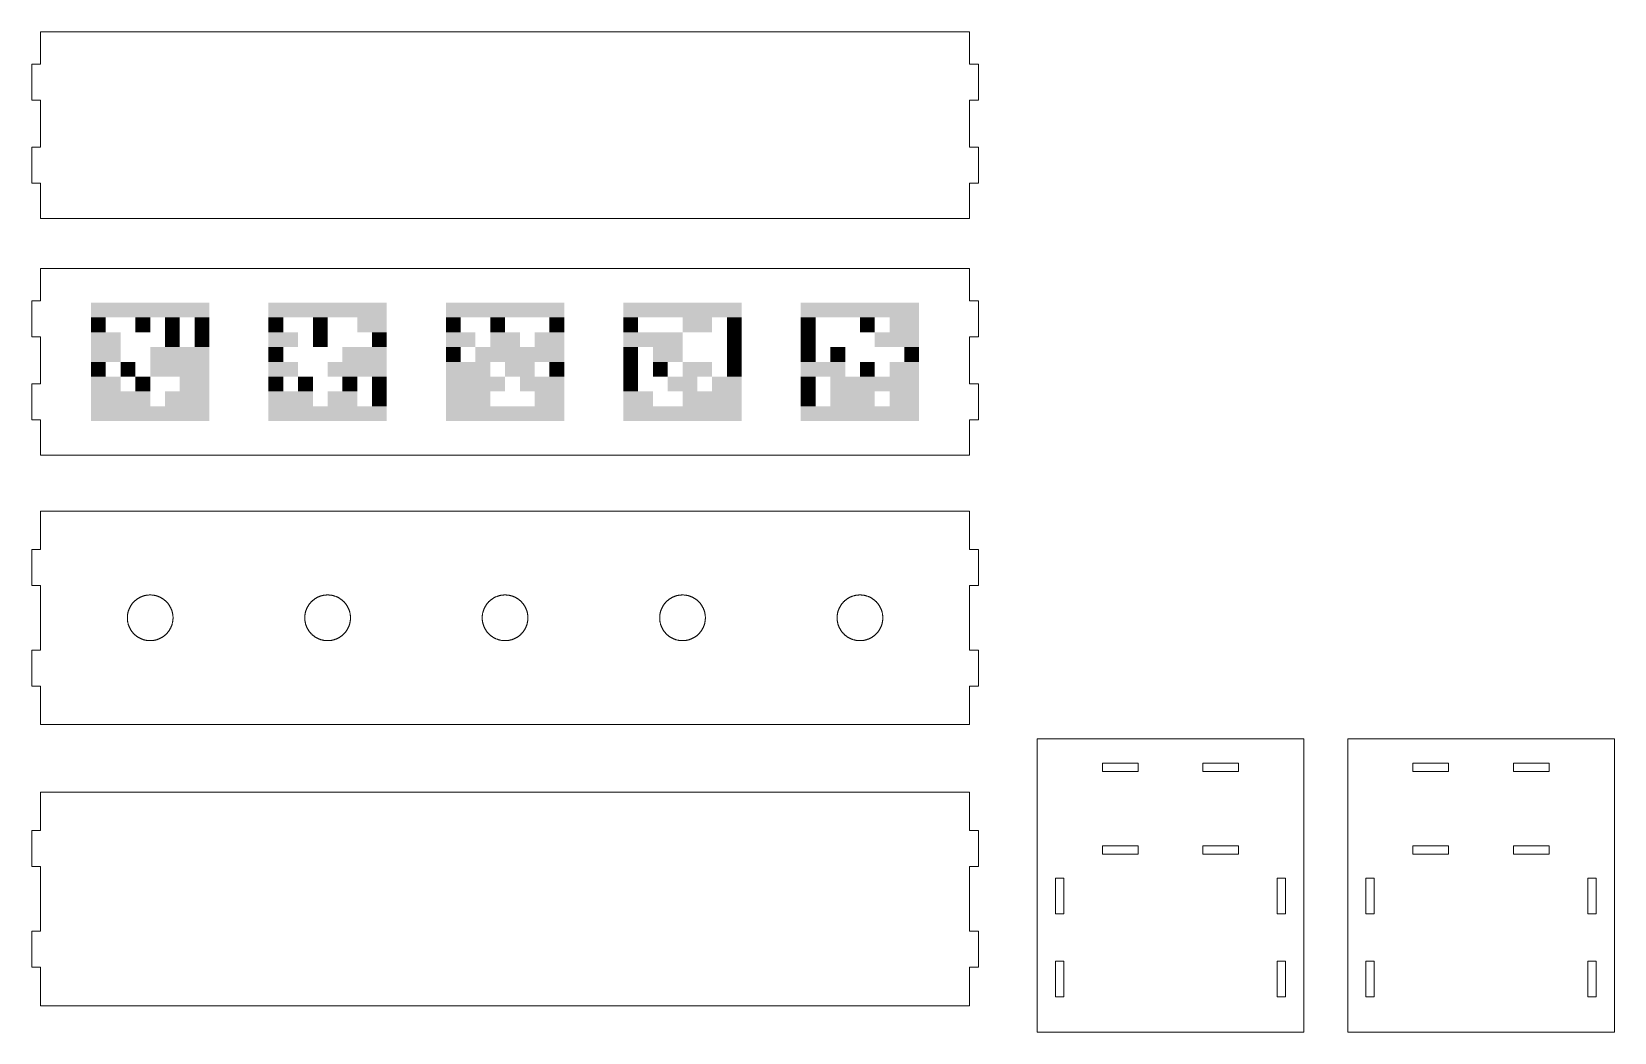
# Model space of a CAD drawing. Header units: millimetres. Extents: x 10 to 545, y 10 to 348.
import ezdxf

# ---------------------------------------------------------------- set-up
doc = ezdxf.new("R2010")
doc.units = ezdxf.units.MM
doc.layers.add('CUT_INNER', color=1, linetype='Continuous', lineweight=0)
doc.layers.add('CUT_OUTER', color=1, linetype='Continuous', lineweight=0)
doc.layers.add('RASTER', color=7, linetype='Continuous', lineweight=0, true_color=0x000000)

msp = doc.modelspace()

# ---------------------------------------------------------------- hatches: boundary and pattern name
at = {"layer": 'RASTER', "true_color": 0x000000, "transparency": 33554687}
for points in [[(70, 251.5), (70, 256.5), (30, 256.5), (30, 251.5)], [(130, 251.5), (130, 256.5), (90, 256.5), (90, 251.5)], [(190, 251.5), (190, 256.5), (150, 256.5), (150, 251.5)], [(250, 251.5), (250, 256.5), (210, 256.5), (210, 251.5)], [(310, 251.5), (310, 256.5), (270, 256.5), (270, 251.5)], [(35, 246.5), (35, 251.5), (30, 251.5), (30, 246.5)], [(40, 241.5), (40, 246.5), (30, 246.5), (30, 241.5)], [(50, 246.5), (50, 251.5), (45, 251.5), (45, 246.5)], [(60, 246.5), (60, 251.5), (55, 251.5), (55, 246.5)], [(60, 241.5), (60, 246.5), (55, 246.5), (55, 241.5)], [(70, 246.5), (70, 251.5), (65, 251.5), (65, 246.5)], [(70, 241.5), (70, 246.5), (65, 246.5), (65, 241.5)], [(95, 246.5), (95, 251.5), (90, 251.5), (90, 246.5)], [(100, 241.5), (100, 246.5), (90, 246.5), (90, 241.5)], [(110, 246.5), (110, 251.5), (105, 251.5), (105, 246.5)], [(110, 241.5), (110, 246.5), (105, 246.5), (105, 241.5)], [(130, 246.5), (130, 251.5), (120, 251.5), (120, 246.5)], [(130, 241.5), (130, 246.5), (125, 246.5), (125, 241.5)], [(155, 246.5), (155, 251.5), (150, 251.5), (150, 246.5)], [(160, 241.5), (160, 246.5), (150, 246.5), (150, 241.5)], [(170, 246.5), (170, 251.5), (165, 251.5), (165, 246.5)], [(175, 241.5), (175, 246.5), (165, 246.5), (165, 241.5)], [(190, 241.5), (190, 246.5), (180, 246.5), (180, 241.5)], [(190, 246.5), (190, 251.5), (185, 251.5), (185, 246.5)], [(215, 246.5), (215, 251.5), (210, 251.5), (210, 246.5)], [(230, 241.5), (230, 246.5), (210, 246.5), (210, 241.5)], [(240, 246.5), (240, 251.5), (230, 251.5), (230, 246.5)], [(250, 246.5), (250, 251.5), (245, 251.5), (245, 246.5)], [(250, 241.5), (250, 246.5), (245, 246.5), (245, 241.5)], [(275, 246.5), (275, 251.5), (270, 251.5), (270, 246.5)], [(275, 241.5), (275, 246.5), (270, 246.5), (270, 241.5)], [(295, 246.5), (295, 251.5), (290, 251.5), (290, 246.5)], [(310, 241.5), (310, 246.5), (295, 246.5), (295, 241.5)], [(310, 246.5), (310, 251.5), (300, 251.5), (300, 246.5)], [(40, 236.5), (40, 241.5), (30, 241.5), (30, 236.5)], [(70, 236.5), (70, 241.5), (50, 241.5), (50, 236.5)], [(95, 236.5), (95, 241.5), (90, 241.5), (90, 236.5)], [(130, 236.5), (130, 241.5), (115, 241.5), (115, 236.5)], [(155, 236.5), (155, 241.5), (150, 241.5), (150, 236.5)], [(190, 236.5), (190, 241.5), (160, 241.5), (160, 236.5)], [(215, 236.5), (215, 241.5), (210, 241.5), (210, 236.5)], [(230, 236.5), (230, 241.5), (220, 241.5), (220, 236.5)], [(250, 236.5), (250, 241.5), (245, 241.5), (245, 236.5)], [(275, 236.5), (275, 241.5), (270, 241.5), (270, 236.5)], [(285, 236.5), (285, 241.5), (280, 241.5), (280, 236.5)], [(310, 236.5), (310, 241.5), (305, 241.5), (305, 236.5)], [(35, 231.5), (35, 236.5), (30, 236.5), (30, 231.5)], [(45, 231.5), (45, 236.5), (40, 236.5), (40, 231.5)], [(70, 231.5), (70, 236.5), (50, 236.5), (50, 231.5)], [(100, 231.5), (100, 236.5), (90, 236.5), (90, 231.5)], [(130, 231.5), (130, 236.5), (110, 236.5), (110, 231.5)], [(165, 231.5), (165, 236.5), (150, 236.5), (150, 231.5)], [(180, 231.5), (180, 236.5), (170, 236.5), (170, 231.5)], [(190, 231.5), (190, 236.5), (185, 236.5), (185, 231.5)], [(215, 231.5), (215, 236.5), (210, 236.5), (210, 231.5)], [(225, 231.5), (225, 236.5), (220, 236.5), (220, 231.5)], [(240, 231.5), (240, 236.5), (230, 236.5), (230, 231.5)], [(250, 231.5), (250, 236.5), (245, 236.5), (245, 231.5)], [(285, 231.5), (285, 236.5), (270, 236.5), (270, 231.5)], [(295, 231.5), (295, 236.5), (290, 236.5), (290, 231.5)], [(310, 231.5), (310, 236.5), (300, 236.5), (300, 231.5)], [(40, 226.5), (40, 231.5), (30, 231.5), (30, 226.5)], [(50, 226.5), (50, 231.5), (45, 231.5), (45, 226.5)], [(70, 226.5), (70, 231.5), (60, 231.5), (60, 226.5)], [(95, 226.5), (95, 231.5), (90, 231.5), (90, 226.5)], [(105, 226.5), (105, 231.5), (100, 231.5), (100, 226.5)], [(120, 226.5), (120, 231.5), (115, 231.5), (115, 226.5)], [(130, 226.5), (130, 231.5), (125, 231.5), (125, 226.5)], [(170, 226.5), (170, 231.5), (150, 231.5), (150, 226.5)], [(190, 226.5), (190, 231.5), (175, 231.5), (175, 226.5)], [(215, 226.5), (215, 231.5), (210, 231.5), (210, 226.5)], [(235, 226.5), (235, 231.5), (225, 231.5), (225, 226.5)], [(250, 226.5), (250, 231.5), (240, 231.5), (240, 226.5)], [(275, 226.5), (275, 231.5), (270, 231.5), (270, 226.5)], [(310, 226.5), (310, 231.5), (280, 231.5), (280, 226.5)], [(50, 221.5), (50, 226.5), (30, 226.5), (30, 221.5)], [(70, 221.5), (70, 226.5), (55, 226.5), (55, 221.5)], [(105, 221.5), (105, 226.5), (90, 226.5), (90, 221.5)], [(120, 221.5), (120, 226.5), (110, 226.5), (110, 221.5)], [(130, 221.5), (130, 226.5), (125, 226.5), (125, 221.5)], [(165, 221.5), (165, 226.5), (150, 226.5), (150, 221.5)], [(190, 221.5), (190, 226.5), (180, 226.5), (180, 221.5)], [(220, 221.5), (220, 226.5), (210, 226.5), (210, 221.5)], [(250, 221.5), (250, 226.5), (230, 226.5), (230, 221.5)], [(275, 221.5), (275, 226.5), (270, 226.5), (270, 221.5)], [(295, 221.5), (295, 226.5), (280, 226.5), (280, 221.5)], [(310, 221.5), (310, 226.5), (300, 226.5), (300, 221.5)], [(70, 216.5), (70, 221.5), (30, 221.5), (30, 216.5)], [(130, 216.5), (130, 221.5), (90, 221.5), (90, 216.5)], [(190, 216.5), (190, 221.5), (150, 221.5), (150, 216.5)], [(250, 216.5), (250, 221.5), (210, 221.5), (210, 216.5)], [(310, 216.5), (310, 221.5), (270, 221.5), (270, 216.5)]]:
    msp.add_hatch(color=7, dxfattribs=at).paths.add_polyline_path(points)

# ---------------------------------------------------------------- linework, layer by layer
at = {"layer": 'CUT_INNER'}
for points in [[(57.72, 149.87), (57.72, 150), (57.72, 150.13), (57.72, 150.25), (57.72, 150.38), (57.71, 150.51), (57.7, 150.63), (57.69, 150.76), (57.67, 150.88), (57.66, 151.01), (57.64, 151.13), (57.62, 151.26), (57.6, 151.38), (57.58, 151.51), (57.55, 151.63), (57.52, 151.75), (57.49, 151.88), (57.46, 152), (57.43, 152.12), (57.39, 152.24), (57.35, 152.36), (57.32, 152.48), (57.27, 152.6), (57.23, 152.72), (57.18, 152.84), (57.14, 152.96), (57.09, 153.07), (57.04, 153.19), (56.98, 153.3), (56.93, 153.42), (56.87, 153.53), (56.81, 153.64), (56.75, 153.75), (56.69, 153.86), (56.63, 153.97), (56.56, 154.08), (56.49, 154.19), (56.42, 154.29), (56.35, 154.4), (56.28, 154.5), (56.2, 154.6), (56.13, 154.7), (56.05, 154.8), (55.97, 154.9), (55.89, 155), (55.81, 155.09), (55.72, 155.19), (55.64, 155.28), (55.55, 155.37), (55.46, 155.46), (55.37, 155.55), (55.28, 155.64), (55.19, 155.72), (55.09, 155.81), (55, 155.89), (54.9, 155.97), (54.8, 156.05), (54.7, 156.13), (54.6, 156.2), (54.5, 156.28), (54.4, 156.35), (54.29, 156.42), (54.19, 156.49), (54.08, 156.56), (53.97, 156.63), (53.86, 156.69), (53.75, 156.75), (53.64, 156.81), (53.53, 156.87), (53.42, 156.93), (53.3, 156.98), (53.19, 157.04), (53.07, 157.09), (52.96, 157.14), (52.84, 157.18), (52.72, 157.23), (52.6, 157.27), (52.48, 157.32), (52.36, 157.35), (52.24, 157.39), (52.12, 157.43), (52, 157.46), (51.88, 157.49), (51.75, 157.52), (51.63, 157.55), (51.51, 157.58), (51.38, 157.6), (51.26, 157.62), (51.13, 157.64), (51.01, 157.66), (50.88, 157.67), (50.76, 157.69), (50.63, 157.7), (50.51, 157.71), (50.38, 157.72), (50.25, 157.72), (50.13, 157.72), (50, 157.72), (49.87, 157.72), (49.75, 157.72), (49.62, 157.72), (49.49, 157.71), (49.37, 157.7), (49.24, 157.69), (49.12, 157.67), (48.99, 157.66), (48.87, 157.64), (48.74, 157.62), (48.62, 157.6), (48.49, 157.58), (48.37, 157.55), (48.25, 157.52), (48.12, 157.49), (48, 157.46), (47.88, 157.43), (47.76, 157.39), (47.64, 157.35), (47.52, 157.32), (47.4, 157.27), (47.28, 157.23), (47.16, 157.18), (47.04, 157.14), (46.93, 157.09), (46.81, 157.04), (46.7, 156.98), (46.58, 156.93), (46.47, 156.87), (46.36, 156.81), (46.25, 156.75), (46.14, 156.69), (46.03, 156.63), (45.92, 156.56), (45.81, 156.49), (45.71, 156.42), (45.6, 156.35), (45.5, 156.28), (45.4, 156.2), (45.3, 156.13), (45.2, 156.05), (45.1, 155.97), (45, 155.89), (44.91, 155.81), (44.81, 155.72), (44.72, 155.64), (44.63, 155.55), (44.54, 155.46), (44.45, 155.37), (44.36, 155.28), (44.28, 155.19), (44.19, 155.09), (44.11, 155), (44.03, 154.9), (43.95, 154.8), (43.87, 154.7), (43.8, 154.6), (43.72, 154.5), (43.65, 154.4), (43.58, 154.29), (43.51, 154.19), (43.44, 154.08), (43.37, 153.97), (43.31, 153.86), (43.25, 153.75), (43.19, 153.64), (43.13, 153.53), (43.07, 153.42), (43.02, 153.3), (42.96, 153.19), (42.91, 153.07), (42.86, 152.96), (42.82, 152.84), (42.77, 152.72), (42.73, 152.6), (42.68, 152.48), (42.65, 152.36), (42.61, 152.24), (42.57, 152.12), (42.54, 152), (42.51, 151.88), (42.48, 151.75), (42.45, 151.63), (42.42, 151.51), (42.4, 151.38), (42.38, 151.26), (42.36, 151.13), (42.34, 151.01), (42.33, 150.88), (42.31, 150.76), (42.3, 150.63), (42.29, 150.51), (42.28, 150.38), (42.28, 150.25), (42.28, 150.13), (42.28, 150), (42.28, 149.87), (42.28, 149.75), (42.28, 149.62), (42.29, 149.49), (42.3, 149.37), (42.31, 149.24), (42.33, 149.12), (42.34, 148.99), (42.36, 148.87), (42.38, 148.74), (42.4, 148.62), (42.42, 148.49), (42.45, 148.37), (42.48, 148.25), (42.51, 148.12), (42.54, 148), (42.57, 147.88), (42.61, 147.76), (42.65, 147.64), (42.68, 147.52), (42.73, 147.4), (42.77, 147.28), (42.82, 147.16), (42.86, 147.04), (42.91, 146.93), (42.96, 146.81), (43.02, 146.7), (43.07, 146.58), (43.13, 146.47), (43.19, 146.36), (43.25, 146.25), (43.31, 146.14), (43.37, 146.03), (43.44, 145.92), (43.51, 145.81), (43.58, 145.71), (43.65, 145.6), (43.72, 145.5), (43.8, 145.4), (43.87, 145.3), (43.95, 145.2), (44.03, 145.1), (44.11, 145), (44.19, 144.91), (44.28, 144.81), (44.36, 144.72), (44.45, 144.63), (44.54, 144.54), (44.63, 144.45), (44.72, 144.36), (44.81, 144.28), (44.91, 144.19), (45, 144.11), (45.1, 144.03), (45.2, 143.95), (45.3, 143.87), (45.4, 143.8), (45.5, 143.72), (45.6, 143.65), (45.71, 143.58), (45.81, 143.51), (45.92, 143.44), (46.03, 143.37), (46.14, 143.31), (46.25, 143.25), (46.36, 143.19), (46.47, 143.13), (46.58, 143.07), (46.7, 143.02), (46.81, 142.96), (46.93, 142.91), (47.04, 142.86), (47.16, 142.82), (47.28, 142.77), (47.4, 142.73), (47.52, 142.68), (47.64, 142.65), (47.76, 142.61), (47.88, 142.57), (48, 142.54), (48.12, 142.51), (48.25, 142.48), (48.37, 142.45), (48.49, 142.42), (48.62, 142.4), (48.74, 142.38), (48.87, 142.36), (48.99, 142.34), (49.12, 142.33), (49.24, 142.31), (49.37, 142.3), (49.49, 142.29), (49.62, 142.28), (49.75, 142.28), (49.87, 142.28), (50, 142.28), (50.13, 142.28), (50.25, 142.28), (50.38, 142.28), (50.51, 142.29), (50.63, 142.3), (50.76, 142.31), (50.88, 142.33), (51.01, 142.34), (51.13, 142.36), (51.26, 142.38), (51.38, 142.4), (51.51, 142.42), (51.63, 142.45), (51.75, 142.48), (51.88, 142.51), (52, 142.54), (52.12, 142.57), (52.24, 142.61), (52.36, 142.65), (52.48, 142.68), (52.6, 142.73), (52.72, 142.77), (52.84, 142.82), (52.96, 142.86), (53.07, 142.91), (53.19, 142.96), (53.3, 143.02), (53.42, 143.07), (53.53, 143.13), (53.64, 143.19), (53.75, 143.25), (53.86, 143.31), (53.97, 143.37), (54.08, 143.44), (54.19, 143.51), (54.29, 143.58), (54.4, 143.65), (54.5, 143.72), (54.6, 143.8), (54.7, 143.87), (54.8, 143.95), (54.9, 144.03), (55, 144.11), (55.09, 144.19), (55.19, 144.28), (55.28, 144.36), (55.37, 144.45), (55.46, 144.54), (55.55, 144.63), (55.64, 144.72), (55.72, 144.81), (55.81, 144.91), (55.89, 145), (55.97, 145.1), (56.05, 145.2), (56.13, 145.3), (56.2, 145.4), (56.28, 145.5), (56.35, 145.6), (56.42, 145.71), (56.49, 145.81), (56.56, 145.92), (56.63, 146.03), (56.69, 146.14), (56.75, 146.25), (56.81, 146.36), (56.87, 146.47), (56.93, 146.58), (56.98, 146.7), (57.04, 146.81), (57.09, 146.93), (57.14, 147.04), (57.18, 147.16), (57.23, 147.28), (57.27, 147.4), (57.32, 147.52), (57.35, 147.64), (57.39, 147.76), (57.43, 147.88), (57.46, 148), (57.49, 148.12), (57.52, 148.25), (57.55, 148.37), (57.58, 148.49), (57.6, 148.62), (57.62, 148.74), (57.64, 148.87), (57.66, 148.99), (57.67, 149.12), (57.69, 149.24), (57.7, 149.37), (57.71, 149.49), (57.72, 149.62), (57.72, 149.75)], [(117.72, 149.87), (117.72, 150), (117.72, 150.13), (117.72, 150.25), (117.72, 150.38), (117.71, 150.51), (117.7, 150.63), (117.69, 150.76), (117.67, 150.88), (117.66, 151.01), (117.64, 151.13), (117.62, 151.26), (117.6, 151.38), (117.58, 151.51), (117.55, 151.63), (117.52, 151.75), (117.49, 151.88), (117.46, 152), (117.43, 152.12), (117.39, 152.24), (117.35, 152.36), (117.32, 152.48), (117.27, 152.6), (117.23, 152.72), (117.18, 152.84), (117.14, 152.96), (117.09, 153.07), (117.04, 153.19), (116.98, 153.3), (116.93, 153.42), (116.87, 153.53), (116.81, 153.64), (116.75, 153.75), (116.69, 153.86), (116.63, 153.97), (116.56, 154.08), (116.49, 154.19), (116.42, 154.29), (116.35, 154.4), (116.28, 154.5), (116.2, 154.6), (116.13, 154.7), (116.05, 154.8), (115.97, 154.9), (115.89, 155), (115.81, 155.09), (115.72, 155.19), (115.64, 155.28), (115.55, 155.37), (115.46, 155.46), (115.37, 155.55), (115.28, 155.64), (115.19, 155.72), (115.09, 155.81), (115, 155.89), (114.9, 155.97), (114.8, 156.05), (114.7, 156.13), (114.6, 156.2), (114.5, 156.28), (114.4, 156.35), (114.29, 156.42), (114.19, 156.49), (114.08, 156.56), (113.97, 156.63), (113.86, 156.69), (113.75, 156.75), (113.64, 156.81), (113.53, 156.87), (113.42, 156.93), (113.3, 156.98), (113.19, 157.04), (113.07, 157.09), (112.96, 157.14), (112.84, 157.18), (112.72, 157.23), (112.6, 157.27), (112.48, 157.32), (112.36, 157.35), (112.24, 157.39), (112.12, 157.43), (112, 157.46), (111.88, 157.49), (111.75, 157.52), (111.63, 157.55), (111.51, 157.58), (111.38, 157.6), (111.26, 157.62), (111.13, 157.64), (111.01, 157.66), (110.88, 157.67), (110.76, 157.69), (110.63, 157.7), (110.51, 157.71), (110.38, 157.72), (110.25, 157.72), (110.13, 157.72), (110, 157.72), (109.87, 157.72), (109.75, 157.72), (109.62, 157.72), (109.49, 157.71), (109.37, 157.7), (109.24, 157.69), (109.12, 157.67), (108.99, 157.66), (108.87, 157.64), (108.74, 157.62), (108.62, 157.6), (108.49, 157.58), (108.37, 157.55), (108.25, 157.52), (108.12, 157.49), (108, 157.46), (107.88, 157.43), (107.76, 157.39), (107.64, 157.35), (107.52, 157.32), (107.4, 157.27), (107.28, 157.23), (107.16, 157.18), (107.04, 157.14), (106.93, 157.09), (106.81, 157.04), (106.7, 156.98), (106.58, 156.93), (106.47, 156.87), (106.36, 156.81), (106.25, 156.75), (106.14, 156.69), (106.03, 156.63), (105.92, 156.56), (105.81, 156.49), (105.71, 156.42), (105.6, 156.35), (105.5, 156.28), (105.4, 156.2), (105.3, 156.13), (105.2, 156.05), (105.1, 155.97), (105, 155.89), (104.91, 155.81), (104.81, 155.72), (104.72, 155.64), (104.63, 155.55), (104.54, 155.46), (104.45, 155.37), (104.36, 155.28), (104.28, 155.19), (104.19, 155.09), (104.11, 155), (104.03, 154.9), (103.95, 154.8), (103.87, 154.7), (103.8, 154.6), (103.72, 154.5), (103.65, 154.4), (103.58, 154.29), (103.51, 154.19), (103.44, 154.08), (103.37, 153.97), (103.31, 153.86), (103.25, 153.75), (103.19, 153.64), (103.13, 153.53), (103.07, 153.42), (103.02, 153.3), (102.96, 153.19), (102.91, 153.07), (102.86, 152.96), (102.82, 152.84), (102.77, 152.72), (102.73, 152.6), (102.68, 152.48), (102.65, 152.36), (102.61, 152.24), (102.57, 152.12), (102.54, 152), (102.51, 151.88), (102.48, 151.75), (102.45, 151.63), (102.42, 151.51), (102.4, 151.38), (102.38, 151.26), (102.36, 151.13), (102.34, 151.01), (102.33, 150.88), (102.31, 150.76), (102.3, 150.63), (102.29, 150.51), (102.28, 150.38), (102.28, 150.25), (102.28, 150.13), (102.28, 150), (102.28, 149.87), (102.28, 149.75), (102.28, 149.62), (102.29, 149.49), (102.3, 149.37), (102.31, 149.24), (102.33, 149.12), (102.34, 148.99), (102.36, 148.87), (102.38, 148.74), (102.4, 148.62), (102.42, 148.49), (102.45, 148.37), (102.48, 148.25), (102.51, 148.12), (102.54, 148), (102.57, 147.88), (102.61, 147.76), (102.65, 147.64), (102.68, 147.52), (102.73, 147.4), (102.77, 147.28), (102.82, 147.16), (102.86, 147.04), (102.91, 146.93), (102.96, 146.81), (103.02, 146.7), (103.07, 146.58), (103.13, 146.47), (103.19, 146.36), (103.25, 146.25), (103.31, 146.14), (103.37, 146.03), (103.44, 145.92), (103.51, 145.81), (103.58, 145.71), (103.65, 145.6), (103.72, 145.5), (103.8, 145.4), (103.87, 145.3), (103.95, 145.2), (104.03, 145.1), (104.11, 145), (104.19, 144.91), (104.28, 144.81), (104.36, 144.72), (104.45, 144.63), (104.54, 144.54), (104.63, 144.45), (104.72, 144.36), (104.81, 144.28), (104.91, 144.19), (105, 144.11), (105.1, 144.03), (105.2, 143.95), (105.3, 143.87), (105.4, 143.8), (105.5, 143.72), (105.6, 143.65), (105.71, 143.58), (105.81, 143.51), (105.92, 143.44), (106.03, 143.37), (106.14, 143.31), (106.25, 143.25), (106.36, 143.19), (106.47, 143.13), (106.58, 143.07), (106.7, 143.02), (106.81, 142.96), (106.93, 142.91), (107.04, 142.86), (107.16, 142.82), (107.28, 142.77), (107.4, 142.73), (107.52, 142.68), (107.64, 142.65), (107.76, 142.61), (107.88, 142.57), (108, 142.54), (108.12, 142.51), (108.25, 142.48), (108.37, 142.45), (108.49, 142.42), (108.62, 142.4), (108.74, 142.38), (108.87, 142.36), (108.99, 142.34), (109.12, 142.33), (109.24, 142.31), (109.37, 142.3), (109.49, 142.29), (109.62, 142.28), (109.75, 142.28), (109.87, 142.28), (110, 142.28), (110.13, 142.28), (110.25, 142.28), (110.38, 142.28), (110.51, 142.29), (110.63, 142.3), (110.76, 142.31), (110.88, 142.33), (111.01, 142.34), (111.13, 142.36), (111.26, 142.38), (111.38, 142.4), (111.51, 142.42), (111.63, 142.45), (111.75, 142.48), (111.88, 142.51), (112, 142.54), (112.12, 142.57), (112.24, 142.61), (112.36, 142.65), (112.48, 142.68), (112.6, 142.73), (112.72, 142.77), (112.84, 142.82), (112.96, 142.86), (113.07, 142.91), (113.19, 142.96), (113.3, 143.02), (113.42, 143.07), (113.53, 143.13), (113.64, 143.19), (113.75, 143.25), (113.86, 143.31), (113.97, 143.37), (114.08, 143.44), (114.19, 143.51), (114.29, 143.58), (114.4, 143.65), (114.5, 143.72), (114.6, 143.8), (114.7, 143.87), (114.8, 143.95), (114.9, 144.03), (115, 144.11), (115.09, 144.19), (115.19, 144.28), (115.28, 144.36), (115.37, 144.45), (115.46, 144.54), (115.55, 144.63), (115.64, 144.72), (115.72, 144.81), (115.81, 144.91), (115.89, 145), (115.97, 145.1), (116.05, 145.2), (116.13, 145.3), (116.2, 145.4), (116.28, 145.5), (116.35, 145.6), (116.42, 145.71), (116.49, 145.81), (116.56, 145.92), (116.63, 146.03), (116.69, 146.14), (116.75, 146.25), (116.81, 146.36), (116.87, 146.47), (116.93, 146.58), (116.98, 146.7), (117.04, 146.81), (117.09, 146.93), (117.14, 147.04), (117.18, 147.16), (117.23, 147.28), (117.27, 147.4), (117.32, 147.52), (117.35, 147.64), (117.39, 147.76), (117.43, 147.88), (117.46, 148), (117.49, 148.12), (117.52, 148.25), (117.55, 148.37), (117.58, 148.49), (117.6, 148.62), (117.62, 148.74), (117.64, 148.87), (117.66, 148.99), (117.67, 149.12), (117.69, 149.24), (117.7, 149.37), (117.71, 149.49), (117.72, 149.62), (117.72, 149.75)], [(177.72, 149.87), (177.72, 150), (177.72, 150.13), (177.72, 150.25), (177.72, 150.38), (177.71, 150.51), (177.7, 150.63), (177.69, 150.76), (177.67, 150.88), (177.66, 151.01), (177.64, 151.13), (177.62, 151.26), (177.6, 151.38), (177.58, 151.51), (177.55, 151.63), (177.52, 151.75), (177.49, 151.88), (177.46, 152), (177.43, 152.12), (177.39, 152.24), (177.35, 152.36), (177.32, 152.48), (177.27, 152.6), (177.23, 152.72), (177.18, 152.84), (177.14, 152.96), (177.09, 153.07), (177.04, 153.19), (176.98, 153.3), (176.93, 153.42), (176.87, 153.53), (176.81, 153.64), (176.75, 153.75), (176.69, 153.86), (176.63, 153.97), (176.56, 154.08), (176.49, 154.19), (176.42, 154.29), (176.35, 154.4), (176.28, 154.5), (176.2, 154.6), (176.13, 154.7), (176.05, 154.8), (175.97, 154.9), (175.89, 155), (175.81, 155.09), (175.72, 155.19), (175.64, 155.28), (175.55, 155.37), (175.46, 155.46), (175.37, 155.55), (175.28, 155.64), (175.19, 155.72), (175.09, 155.81), (175, 155.89), (174.9, 155.97), (174.8, 156.05), (174.7, 156.13), (174.6, 156.2), (174.5, 156.28), (174.4, 156.35), (174.29, 156.42), (174.19, 156.49), (174.08, 156.56), (173.97, 156.63), (173.86, 156.69), (173.75, 156.75), (173.64, 156.81), (173.53, 156.87), (173.42, 156.93), (173.3, 156.98), (173.19, 157.04), (173.07, 157.09), (172.96, 157.14), (172.84, 157.18), (172.72, 157.23), (172.6, 157.27), (172.48, 157.32), (172.36, 157.35), (172.24, 157.39), (172.12, 157.43), (172, 157.46), (171.88, 157.49), (171.75, 157.52), (171.63, 157.55), (171.51, 157.58), (171.38, 157.6), (171.26, 157.62), (171.13, 157.64), (171.01, 157.66), (170.88, 157.67), (170.76, 157.69), (170.63, 157.7), (170.51, 157.71), (170.38, 157.72), (170.25, 157.72), (170.13, 157.72), (170, 157.72), (169.87, 157.72), (169.75, 157.72), (169.62, 157.72), (169.49, 157.71), (169.37, 157.7), (169.24, 157.69), (169.12, 157.67), (168.99, 157.66), (168.87, 157.64), (168.74, 157.62), (168.62, 157.6), (168.49, 157.58), (168.37, 157.55), (168.25, 157.52), (168.12, 157.49), (168, 157.46), (167.88, 157.43), (167.76, 157.39), (167.64, 157.35), (167.52, 157.32), (167.4, 157.27), (167.28, 157.23), (167.16, 157.18), (167.04, 157.14), (166.93, 157.09), (166.81, 157.04), (166.7, 156.98), (166.58, 156.93), (166.47, 156.87), (166.36, 156.81), (166.25, 156.75), (166.14, 156.69), (166.03, 156.63), (165.92, 156.56), (165.81, 156.49), (165.71, 156.42), (165.6, 156.35), (165.5, 156.28), (165.4, 156.2), (165.3, 156.13), (165.2, 156.05), (165.1, 155.97), (165, 155.89), (164.91, 155.81), (164.81, 155.72), (164.72, 155.64), (164.63, 155.55), (164.54, 155.46), (164.45, 155.37), (164.36, 155.28), (164.28, 155.19), (164.19, 155.09), (164.11, 155), (164.03, 154.9), (163.95, 154.8), (163.87, 154.7), (163.8, 154.6), (163.72, 154.5), (163.65, 154.4), (163.58, 154.29), (163.51, 154.19), (163.44, 154.08), (163.37, 153.97), (163.31, 153.86), (163.25, 153.75), (163.19, 153.64), (163.13, 153.53), (163.07, 153.42), (163.02, 153.3), (162.96, 153.19), (162.91, 153.07), (162.86, 152.96), (162.82, 152.84), (162.77, 152.72), (162.73, 152.6), (162.68, 152.48), (162.65, 152.36), (162.61, 152.24), (162.57, 152.12), (162.54, 152), (162.51, 151.88), (162.48, 151.75), (162.45, 151.63), (162.42, 151.51), (162.4, 151.38), (162.38, 151.26), (162.36, 151.13), (162.34, 151.01), (162.33, 150.88), (162.31, 150.76), (162.3, 150.63), (162.29, 150.51), (162.28, 150.38), (162.28, 150.25), (162.28, 150.13), (162.28, 150), (162.28, 149.87), (162.28, 149.75), (162.28, 149.62), (162.29, 149.49), (162.3, 149.37), (162.31, 149.24), (162.33, 149.12), (162.34, 148.99), (162.36, 148.87), (162.38, 148.74), (162.4, 148.62), (162.42, 148.49), (162.45, 148.37), (162.48, 148.25), (162.51, 148.12), (162.54, 148), (162.57, 147.88), (162.61, 147.76), (162.65, 147.64), (162.68, 147.52), (162.73, 147.4), (162.77, 147.28), (162.82, 147.16), (162.86, 147.04), (162.91, 146.93), (162.96, 146.81), (163.02, 146.7), (163.07, 146.58), (163.13, 146.47), (163.19, 146.36), (163.25, 146.25), (163.31, 146.14), (163.37, 146.03), (163.44, 145.92), (163.51, 145.81), (163.58, 145.71), (163.65, 145.6), (163.72, 145.5), (163.8, 145.4), (163.87, 145.3), (163.95, 145.2), (164.03, 145.1), (164.11, 145), (164.19, 144.91), (164.28, 144.81), (164.36, 144.72), (164.45, 144.63), (164.54, 144.54), (164.63, 144.45), (164.72, 144.36), (164.81, 144.28), (164.91, 144.19), (165, 144.11), (165.1, 144.03), (165.2, 143.95), (165.3, 143.87), (165.4, 143.8), (165.5, 143.72), (165.6, 143.65), (165.71, 143.58), (165.81, 143.51), (165.92, 143.44), (166.03, 143.37), (166.14, 143.31), (166.25, 143.25), (166.36, 143.19), (166.47, 143.13), (166.58, 143.07), (166.7, 143.02), (166.81, 142.96), (166.93, 142.91), (167.04, 142.86), (167.16, 142.82), (167.28, 142.77), (167.4, 142.73), (167.52, 142.68), (167.64, 142.65), (167.76, 142.61), (167.88, 142.57), (168, 142.54), (168.12, 142.51), (168.25, 142.48), (168.37, 142.45), (168.49, 142.42), (168.62, 142.4), (168.74, 142.38), (168.87, 142.36), (168.99, 142.34), (169.12, 142.33), (169.24, 142.31), (169.37, 142.3), (169.49, 142.29), (169.62, 142.28), (169.75, 142.28), (169.87, 142.28), (170, 142.28), (170.13, 142.28), (170.25, 142.28), (170.38, 142.28), (170.51, 142.29), (170.63, 142.3), (170.76, 142.31), (170.88, 142.33), (171.01, 142.34), (171.13, 142.36), (171.26, 142.38), (171.38, 142.4), (171.51, 142.42), (171.63, 142.45), (171.75, 142.48), (171.88, 142.51), (172, 142.54), (172.12, 142.57), (172.24, 142.61), (172.36, 142.65), (172.48, 142.68), (172.6, 142.73), (172.72, 142.77), (172.84, 142.82), (172.96, 142.86), (173.07, 142.91), (173.19, 142.96), (173.3, 143.02), (173.42, 143.07), (173.53, 143.13), (173.64, 143.19), (173.75, 143.25), (173.86, 143.31), (173.97, 143.37), (174.08, 143.44), (174.19, 143.51), (174.29, 143.58), (174.4, 143.65), (174.5, 143.72), (174.6, 143.8), (174.7, 143.87), (174.8, 143.95), (174.9, 144.03), (175, 144.11), (175.09, 144.19), (175.19, 144.28), (175.28, 144.36), (175.37, 144.45), (175.46, 144.54), (175.55, 144.63), (175.64, 144.72), (175.72, 144.81), (175.81, 144.91), (175.89, 145), (175.97, 145.1), (176.05, 145.2), (176.13, 145.3), (176.2, 145.4), (176.28, 145.5), (176.35, 145.6), (176.42, 145.71), (176.49, 145.81), (176.56, 145.92), (176.63, 146.03), (176.69, 146.14), (176.75, 146.25), (176.81, 146.36), (176.87, 146.47), (176.93, 146.58), (176.98, 146.7), (177.04, 146.81), (177.09, 146.93), (177.14, 147.04), (177.18, 147.16), (177.23, 147.28), (177.27, 147.4), (177.32, 147.52), (177.35, 147.64), (177.39, 147.76), (177.43, 147.88), (177.46, 148), (177.49, 148.12), (177.52, 148.25), (177.55, 148.37), (177.58, 148.49), (177.6, 148.62), (177.62, 148.74), (177.64, 148.87), (177.66, 148.99), (177.67, 149.12), (177.69, 149.24), (177.7, 149.37), (177.71, 149.49), (177.72, 149.62), (177.72, 149.75)], [(237.72, 149.75), (237.72, 149.87), (237.72, 150), (237.72, 150.13), (237.72, 150.25), (237.72, 150.38), (237.71, 150.51), (237.7, 150.63), (237.69, 150.76), (237.67, 150.88), (237.66, 151.01), (237.64, 151.13), (237.62, 151.26), (237.6, 151.38), (237.58, 151.51), (237.55, 151.63), (237.52, 151.75), (237.49, 151.88), (237.46, 152), (237.43, 152.12), (237.39, 152.24), (237.35, 152.36), (237.32, 152.48), (237.27, 152.6), (237.23, 152.72), (237.18, 152.84), (237.14, 152.96), (237.09, 153.07), (237.04, 153.19), (236.98, 153.3), (236.93, 153.42), (236.87, 153.53), (236.81, 153.64), (236.75, 153.75), (236.69, 153.86), (236.63, 153.97), (236.56, 154.08), (236.49, 154.19), (236.42, 154.29), (236.35, 154.4), (236.28, 154.5), (236.2, 154.6), (236.13, 154.7), (236.05, 154.8), (235.97, 154.9), (235.89, 155), (235.81, 155.09), (235.72, 155.19), (235.64, 155.28), (235.55, 155.37), (235.46, 155.46), (235.37, 155.55), (235.28, 155.64), (235.19, 155.72), (235.09, 155.81), (235, 155.89), (234.9, 155.97), (234.8, 156.05), (234.7, 156.13), (234.6, 156.2), (234.5, 156.28), (234.4, 156.35), (234.29, 156.42), (234.19, 156.49), (234.08, 156.56), (233.97, 156.63), (233.86, 156.69), (233.75, 156.75), (233.64, 156.81), (233.53, 156.87), (233.42, 156.93), (233.3, 156.98), (233.19, 157.04), (233.07, 157.09), (232.96, 157.14), (232.84, 157.18), (232.72, 157.23), (232.6, 157.27), (232.48, 157.32), (232.36, 157.35), (232.24, 157.39), (232.12, 157.43), (232, 157.46), (231.88, 157.49), (231.75, 157.52), (231.63, 157.55), (231.51, 157.58), (231.38, 157.6), (231.26, 157.62), (231.13, 157.64), (231.01, 157.66), (230.88, 157.67), (230.76, 157.69), (230.63, 157.7), (230.51, 157.71), (230.38, 157.72), (230.25, 157.72), (230.13, 157.72), (230, 157.72), (229.87, 157.72), (229.75, 157.72), (229.62, 157.72), (229.49, 157.71), (229.37, 157.7), (229.24, 157.69), (229.12, 157.67), (228.99, 157.66), (228.87, 157.64), (228.74, 157.62), (228.62, 157.6), (228.49, 157.58), (228.37, 157.55), (228.25, 157.52), (228.12, 157.49), (228, 157.46), (227.88, 157.43), (227.76, 157.39), (227.64, 157.35), (227.52, 157.32), (227.4, 157.27), (227.28, 157.23), (227.16, 157.18), (227.04, 157.14), (226.93, 157.09), (226.81, 157.04), (226.7, 156.98), (226.58, 156.93), (226.47, 156.87), (226.36, 156.81), (226.25, 156.75), (226.14, 156.69), (226.03, 156.63), (225.92, 156.56), (225.81, 156.49), (225.71, 156.42), (225.6, 156.35), (225.5, 156.28), (225.4, 156.2), (225.3, 156.13), (225.2, 156.05), (225.1, 155.97), (225, 155.89), (224.91, 155.81), (224.81, 155.72), (224.72, 155.64), (224.63, 155.55), (224.54, 155.46), (224.45, 155.37), (224.36, 155.28), (224.28, 155.19), (224.19, 155.09), (224.11, 155), (224.03, 154.9), (223.95, 154.8), (223.87, 154.7), (223.8, 154.6), (223.72, 154.5), (223.65, 154.4), (223.58, 154.29), (223.51, 154.19), (223.44, 154.08), (223.37, 153.97), (223.31, 153.86), (223.25, 153.75), (223.19, 153.64), (223.13, 153.53), (223.07, 153.42), (223.02, 153.3), (222.96, 153.19), (222.91, 153.07), (222.86, 152.96), (222.82, 152.84), (222.77, 152.72), (222.73, 152.6), (222.68, 152.48), (222.65, 152.36), (222.61, 152.24), (222.57, 152.12), (222.54, 152), (222.51, 151.88), (222.48, 151.75), (222.45, 151.63), (222.42, 151.51), (222.4, 151.38), (222.38, 151.26), (222.36, 151.13), (222.34, 151.01), (222.33, 150.88), (222.31, 150.76), (222.3, 150.63), (222.29, 150.51), (222.28, 150.38), (222.28, 150.25), (222.28, 150.13), (222.28, 150), (222.28, 149.87), (222.28, 149.75), (222.28, 149.62), (222.29, 149.49), (222.3, 149.37), (222.31, 149.24), (222.33, 149.12), (222.34, 148.99), (222.36, 148.87), (222.38, 148.74), (222.4, 148.62), (222.42, 148.49), (222.45, 148.37), (222.48, 148.25), (222.51, 148.12), (222.54, 148), (222.57, 147.88), (222.61, 147.76), (222.65, 147.64), (222.68, 147.52), (222.73, 147.4), (222.77, 147.28), (222.82, 147.16), (222.86, 147.04), (222.91, 146.93), (222.96, 146.81), (223.02, 146.7), (223.07, 146.58), (223.13, 146.47), (223.19, 146.36), (223.25, 146.25), (223.31, 146.14), (223.37, 146.03), (223.44, 145.92), (223.51, 145.81), (223.58, 145.71), (223.65, 145.6), (223.72, 145.5), (223.8, 145.4), (223.87, 145.3), (223.95, 145.2), (224.03, 145.1), (224.11, 145), (224.19, 144.91), (224.28, 144.81), (224.36, 144.72), (224.45, 144.63), (224.54, 144.54), (224.63, 144.45), (224.72, 144.36), (224.81, 144.28), (224.91, 144.19), (225, 144.11), (225.1, 144.03), (225.2, 143.95), (225.3, 143.87), (225.4, 143.8), (225.5, 143.72), (225.6, 143.65), (225.71, 143.58), (225.81, 143.51), (225.92, 143.44), (226.03, 143.37), (226.14, 143.31), (226.25, 143.25), (226.36, 143.19), (226.47, 143.13), (226.58, 143.07), (226.7, 143.02), (226.81, 142.96), (226.93, 142.91), (227.04, 142.86), (227.16, 142.82), (227.28, 142.77), (227.4, 142.73), (227.52, 142.68), (227.64, 142.65), (227.76, 142.61), (227.88, 142.57), (228, 142.54), (228.12, 142.51), (228.25, 142.48), (228.37, 142.45), (228.49, 142.42), (228.62, 142.4), (228.74, 142.38), (228.87, 142.36), (228.99, 142.34), (229.12, 142.33), (229.24, 142.31), (229.37, 142.3), (229.49, 142.29), (229.62, 142.28), (229.75, 142.28), (229.87, 142.28), (230, 142.28), (230.13, 142.28), (230.25, 142.28), (230.38, 142.28), (230.51, 142.29), (230.63, 142.3), (230.76, 142.31), (230.88, 142.33), (231.01, 142.34), (231.13, 142.36), (231.26, 142.38), (231.38, 142.4), (231.51, 142.42), (231.63, 142.45), (231.75, 142.48), (231.88, 142.51), (232, 142.54), (232.12, 142.57), (232.24, 142.61), (232.36, 142.65), (232.48, 142.68), (232.6, 142.73), (232.72, 142.77), (232.84, 142.82), (232.96, 142.86), (233.07, 142.91), (233.19, 142.96), (233.3, 143.02), (233.42, 143.07), (233.53, 143.13), (233.64, 143.19), (233.75, 143.25), (233.86, 143.31), (233.97, 143.37), (234.08, 143.44), (234.19, 143.51), (234.29, 143.58), (234.4, 143.65), (234.5, 143.72), (234.6, 143.8), (234.7, 143.87), (234.8, 143.95), (234.9, 144.03), (235, 144.11), (235.09, 144.19), (235.19, 144.28), (235.28, 144.36), (235.37, 144.45), (235.46, 144.54), (235.55, 144.63), (235.64, 144.72), (235.72, 144.81), (235.81, 144.91), (235.89, 145), (235.97, 145.1), (236.05, 145.2), (236.13, 145.3), (236.2, 145.4), (236.28, 145.5), (236.35, 145.6), (236.42, 145.71), (236.49, 145.81), (236.56, 145.92), (236.63, 146.03), (236.69, 146.14), (236.75, 146.25), (236.81, 146.36), (236.87, 146.47), (236.93, 146.58), (236.98, 146.7), (237.04, 146.81), (237.09, 146.93), (237.14, 147.04), (237.18, 147.16), (237.23, 147.28), (237.27, 147.4), (237.32, 147.52), (237.35, 147.64), (237.39, 147.76), (237.43, 147.88), (237.46, 148), (237.49, 148.12), (237.52, 148.25), (237.55, 148.37), (237.58, 148.49), (237.6, 148.62), (237.62, 148.74), (237.64, 148.87), (237.66, 148.99), (237.67, 149.12), (237.69, 149.24), (237.7, 149.37), (237.71, 149.49), (237.72, 149.62)], [(297.72, 149.75), (297.72, 149.87), (297.72, 150), (297.72, 150.13), (297.72, 150.25), (297.72, 150.38), (297.71, 150.51), (297.7, 150.63), (297.69, 150.76), (297.67, 150.88), (297.66, 151.01), (297.64, 151.13), (297.62, 151.26), (297.6, 151.38), (297.58, 151.51), (297.55, 151.63), (297.52, 151.75), (297.49, 151.88), (297.46, 152), (297.43, 152.12), (297.39, 152.24), (297.35, 152.36), (297.32, 152.48), (297.27, 152.6), (297.23, 152.72), (297.18, 152.84), (297.14, 152.96), (297.09, 153.07), (297.04, 153.19), (296.98, 153.3), (296.93, 153.42), (296.87, 153.53), (296.81, 153.64), (296.75, 153.75), (296.69, 153.86), (296.63, 153.97), (296.56, 154.08), (296.49, 154.19), (296.42, 154.29), (296.35, 154.4), (296.28, 154.5), (296.2, 154.6), (296.13, 154.7), (296.05, 154.8), (295.97, 154.9), (295.89, 155), (295.81, 155.09), (295.72, 155.19), (295.64, 155.28), (295.55, 155.37), (295.46, 155.46), (295.37, 155.55), (295.28, 155.64), (295.19, 155.72), (295.09, 155.81), (295, 155.89), (294.9, 155.97), (294.8, 156.05), (294.7, 156.13), (294.6, 156.2), (294.5, 156.28), (294.4, 156.35), (294.29, 156.42), (294.19, 156.49), (294.08, 156.56), (293.97, 156.63), (293.86, 156.69), (293.75, 156.75), (293.64, 156.81), (293.53, 156.87), (293.42, 156.93), (293.3, 156.98), (293.19, 157.04), (293.07, 157.09), (292.96, 157.14), (292.84, 157.18), (292.72, 157.23), (292.6, 157.27), (292.48, 157.32), (292.36, 157.35), (292.24, 157.39), (292.12, 157.43), (292, 157.46), (291.88, 157.49), (291.75, 157.52), (291.63, 157.55), (291.51, 157.58), (291.38, 157.6), (291.26, 157.62), (291.13, 157.64), (291.01, 157.66), (290.88, 157.67), (290.76, 157.69), (290.63, 157.7), (290.51, 157.71), (290.38, 157.72), (290.25, 157.72), (290.13, 157.72), (290, 157.72), (289.87, 157.72), (289.75, 157.72), (289.62, 157.72), (289.49, 157.71), (289.37, 157.7), (289.24, 157.69), (289.12, 157.67), (288.99, 157.66), (288.87, 157.64), (288.74, 157.62), (288.62, 157.6), (288.49, 157.58), (288.37, 157.55), (288.25, 157.52), (288.12, 157.49), (288, 157.46), (287.88, 157.43), (287.76, 157.39), (287.64, 157.35), (287.52, 157.32), (287.4, 157.27), (287.28, 157.23), (287.16, 157.18), (287.04, 157.14), (286.93, 157.09), (286.81, 157.04), (286.7, 156.98), (286.58, 156.93), (286.47, 156.87), (286.36, 156.81), (286.25, 156.75), (286.14, 156.69), (286.03, 156.63), (285.92, 156.56), (285.81, 156.49), (285.71, 156.42), (285.6, 156.35), (285.5, 156.28), (285.4, 156.2), (285.3, 156.13), (285.2, 156.05), (285.1, 155.97), (285, 155.89), (284.91, 155.81), (284.81, 155.72), (284.72, 155.64), (284.63, 155.55), (284.54, 155.46), (284.45, 155.37), (284.36, 155.28), (284.28, 155.19), (284.19, 155.09), (284.11, 155), (284.03, 154.9), (283.95, 154.8), (283.87, 154.7), (283.8, 154.6), (283.72, 154.5), (283.65, 154.4), (283.58, 154.29), (283.51, 154.19), (283.44, 154.08), (283.37, 153.97), (283.31, 153.86), (283.25, 153.75), (283.19, 153.64), (283.13, 153.53), (283.07, 153.42), (283.02, 153.3), (282.96, 153.19), (282.91, 153.07), (282.86, 152.96), (282.82, 152.84), (282.77, 152.72), (282.73, 152.6), (282.68, 152.48), (282.65, 152.36), (282.61, 152.24), (282.57, 152.12), (282.54, 152), (282.51, 151.88), (282.48, 151.75), (282.45, 151.63), (282.42, 151.51), (282.4, 151.38), (282.38, 151.26), (282.36, 151.13), (282.34, 151.01), (282.33, 150.88), (282.31, 150.76), (282.3, 150.63), (282.29, 150.51), (282.28, 150.38), (282.28, 150.25), (282.28, 150.13), (282.28, 150), (282.28, 149.87), (282.28, 149.75), (282.28, 149.62), (282.29, 149.49), (282.3, 149.37), (282.31, 149.24), (282.33, 149.12), (282.34, 148.99), (282.36, 148.87), (282.38, 148.74), (282.4, 148.62), (282.42, 148.49), (282.45, 148.37), (282.48, 148.25), (282.51, 148.12), (282.54, 148), (282.57, 147.88), (282.61, 147.76), (282.65, 147.64), (282.68, 147.52), (282.73, 147.4), (282.77, 147.28), (282.82, 147.16), (282.86, 147.04), (282.91, 146.93), (282.96, 146.81), (283.02, 146.7), (283.07, 146.58), (283.13, 146.47), (283.19, 146.36), (283.25, 146.25), (283.31, 146.14), (283.37, 146.03), (283.44, 145.92), (283.51, 145.81), (283.58, 145.71), (283.65, 145.6), (283.72, 145.5), (283.8, 145.4), (283.87, 145.3), (283.95, 145.2), (284.03, 145.1), (284.11, 145), (284.19, 144.91), (284.28, 144.81), (284.36, 144.72), (284.45, 144.63), (284.54, 144.54), (284.63, 144.45), (284.72, 144.36), (284.81, 144.28), (284.91, 144.19), (285, 144.11), (285.1, 144.03), (285.2, 143.95), (285.3, 143.87), (285.4, 143.8), (285.5, 143.72), (285.6, 143.65), (285.71, 143.58), (285.81, 143.51), (285.92, 143.44), (286.03, 143.37), (286.14, 143.31), (286.25, 143.25), (286.36, 143.19), (286.47, 143.13), (286.58, 143.07), (286.7, 143.02), (286.81, 142.96), (286.93, 142.91), (287.04, 142.86), (287.16, 142.82), (287.28, 142.77), (287.4, 142.73), (287.52, 142.68), (287.64, 142.65), (287.76, 142.61), (287.88, 142.57), (288, 142.54), (288.12, 142.51), (288.25, 142.48), (288.37, 142.45), (288.49, 142.42), (288.62, 142.4), (288.74, 142.38), (288.87, 142.36), (288.99, 142.34), (289.12, 142.33), (289.24, 142.31), (289.37, 142.3), (289.49, 142.29), (289.62, 142.28), (289.75, 142.28), (289.87, 142.28), (290, 142.28), (290.13, 142.28), (290.25, 142.28), (290.38, 142.28), (290.51, 142.29), (290.63, 142.3), (290.76, 142.31), (290.88, 142.33), (291.01, 142.34), (291.13, 142.36), (291.26, 142.38), (291.38, 142.4), (291.51, 142.42), (291.63, 142.45), (291.75, 142.48), (291.88, 142.51), (292, 142.54), (292.12, 142.57), (292.24, 142.61), (292.36, 142.65), (292.48, 142.68), (292.6, 142.73), (292.72, 142.77), (292.84, 142.82), (292.96, 142.86), (293.07, 142.91), (293.19, 142.96), (293.3, 143.02), (293.42, 143.07), (293.53, 143.13), (293.64, 143.19), (293.75, 143.25), (293.86, 143.31), (293.97, 143.37), (294.08, 143.44), (294.19, 143.51), (294.29, 143.58), (294.4, 143.65), (294.5, 143.72), (294.6, 143.8), (294.7, 143.87), (294.8, 143.95), (294.9, 144.03), (295, 144.11), (295.09, 144.19), (295.19, 144.28), (295.28, 144.36), (295.37, 144.45), (295.46, 144.54), (295.55, 144.63), (295.64, 144.72), (295.72, 144.81), (295.81, 144.91), (295.89, 145), (295.97, 145.1), (296.05, 145.2), (296.13, 145.3), (296.2, 145.4), (296.28, 145.5), (296.35, 145.6), (296.42, 145.71), (296.49, 145.81), (296.56, 145.92), (296.63, 146.03), (296.69, 146.14), (296.75, 146.25), (296.81, 146.36), (296.87, 146.47), (296.93, 146.58), (296.98, 146.7), (297.04, 146.81), (297.09, 146.93), (297.14, 147.04), (297.18, 147.16), (297.23, 147.28), (297.27, 147.4), (297.32, 147.52), (297.35, 147.64), (297.39, 147.76), (297.43, 147.88), (297.46, 148), (297.49, 148.12), (297.52, 148.25), (297.55, 148.37), (297.58, 148.49), (297.6, 148.62), (297.62, 148.74), (297.64, 148.87), (297.66, 148.99), (297.67, 149.12), (297.69, 149.24), (297.7, 149.37), (297.71, 149.49), (297.72, 149.62)], [(371.97, 100.9), (371.97, 98.1), (384.03, 98.1), (384.03, 100.9)], [(418.03, 100.9), (405.97, 100.9), (405.97, 98.1), (418.03, 98.1)], [(476.97, 100.9), (476.97, 98.1), (489.03, 98.1), (489.03, 100.9)], [(523.02, 100.9), (510.97, 100.9), (510.97, 98.1), (523.02, 98.1)], [(384.03, 70.1), (384.03, 72.9), (371.97, 72.9), (371.97, 70.1)], [(405.97, 70.1), (418.03, 70.1), (418.03, 72.9), (405.97, 72.9)], [(489.03, 70.1), (489.03, 72.9), (476.97, 72.9), (476.97, 70.1)], [(510.97, 70.1), (523.02, 70.1), (523.02, 72.9), (510.97, 72.9)], [(356.1, 49.98), (358.9, 49.98), (358.9, 62.02), (356.1, 62.02)], [(433.9, 62.02), (431.1, 62.02), (431.1, 49.98), (433.9, 49.98)], [(461.1, 49.98), (463.9, 49.98), (463.9, 62.02), (461.1, 62.02)], [(538.9, 62.02), (536.1, 62.02), (536.1, 49.98), (538.9, 49.98)], [(358.9, 21.97), (358.9, 34.02), (356.1, 34.02), (356.1, 21.97)], [(431.1, 34.02), (431.1, 21.97), (433.9, 21.97), (433.9, 34.02)], [(463.9, 21.97), (463.9, 34.02), (461.1, 34.02), (461.1, 21.97)], [(536.1, 34.02), (536.1, 21.97), (538.9, 21.97), (538.9, 34.02)]]:
    msp.add_lwpolyline(points, close=True, dxfattribs=at)
at = {"layer": 'CUT_OUTER'}
for points in [[(9.93, 309.07), (12.93, 309.07), (12.93, 324.93), (9.93, 324.93), (9.93, 337.07), (12.93, 337.07), (12.93, 348.07), (327.07, 348.07), (327.07, 337.07), (330.07, 337.07), (330.07, 324.93), (327.07, 324.93), (327.07, 309.07), (330.07, 309.07), (330.07, 296.93), (327.07, 296.93), (327.07, 284.93), (12.93, 284.93), (12.93, 296.93), (9.93, 296.93)], [(9.93, 229.07), (12.93, 229.07), (12.93, 244.93), (9.93, 244.93), (9.93, 257.07), (12.93, 257.07), (12.93, 268.07), (327.07, 268.07), (327.07, 257.07), (330.07, 257.07), (330.07, 244.93), (327.07, 244.93), (327.07, 229.07), (330.07, 229.07), (330.07, 216.93), (327.07, 216.93), (327.07, 204.93), (12.93, 204.93), (12.93, 216.93), (9.93, 216.93)], [(12.93, 139.07), (12.93, 160.93), (9.93, 160.93), (9.93, 173.07), (12.93, 173.07), (12.93, 186.07), (327.07, 186.07), (327.07, 173.07), (330.07, 173.07), (330.07, 160.93), (327.07, 160.93), (327.07, 139.07), (330.07, 139.07), (330.07, 126.92), (327.07, 126.92), (327.07, 113.92), (12.93, 113.92), (12.93, 126.92), (9.93, 126.92), (9.93, 139.07)], [(440.07, 9.93), (349.93, 9.93), (349.93, 109.08), (440.07, 109.08)], [(545.08, 9.93), (454.93, 9.93), (454.93, 109.08), (545.08, 109.08)], [(9.93, 44.08), (12.93, 44.08), (12.93, 65.92), (9.93, 65.92), (9.93, 78.08), (12.93, 78.08), (12.93, 91.08), (327.07, 91.08), (327.07, 78.08), (330.07, 78.08), (330.07, 65.92), (327.07, 65.92), (327.07, 44.08), (330.07, 44.08), (330.07, 31.93), (327.07, 31.93), (327.07, 18.93), (12.93, 18.93), (12.93, 31.93), (9.93, 31.93)]]:
    msp.add_lwpolyline(points, close=True, dxfattribs=at)

doc.saveas('drawing.dxf')
